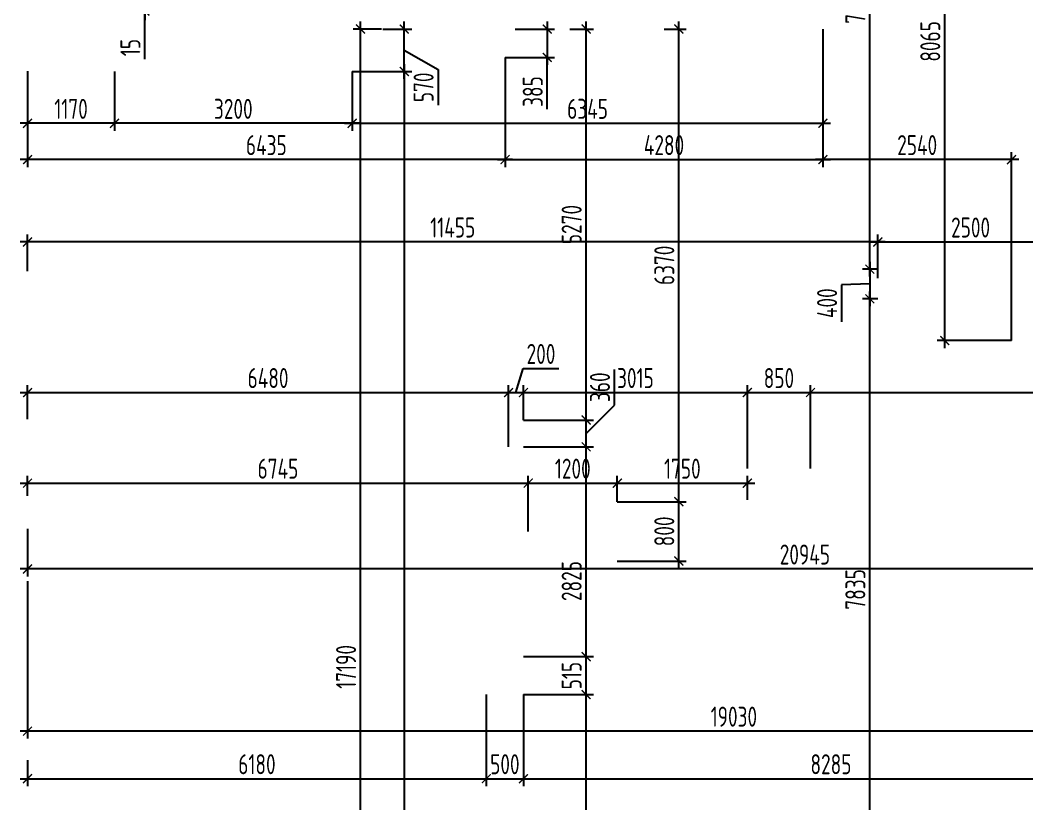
# Model space of a CAD drawing. Header units: millimetres. Extents: x -180271 to 536090, y 55086 to 131231.
# Drawn here: x 473784 to 487346, y 72164 to 82726 of the extents above; entities that cross this region are included whole.
import ezdxf

# ---------------------------------------------------------------- set-up
doc = ezdxf.new("R2010")
doc.units = ezdxf.units.MM
doc.layers.add('Размеры кровли ВК', color=14, linetype='Continuous', lineweight=9)
doc.layers.add('РАЗМЕРЫ КРОВЛИ ОВ', color=204, linetype='Continuous')
doc.layers.get('0').off()
doc.styles.add('ISOCPEUR', font='isocpeur.ttf', dxfattribs={"width": 0.7})
doc.dimstyles.new('R_100', dxfattribs={"dimtxt": 270, "dimasz": 120, "dimexe": 100, "dimexo": 0, "dimgap": 60, "dimtad": 1, "dimdec": 0, "dimrnd": 5, "dimzin": 0, "dimdsep": 46, "dimtxsty": 'ISOCPEUR', "dimblk": 'ARCHTICK', "dimcen": 0, "dimdle": 100, "dimclrd": 256, "dimclre": 256, "dimclrt": 256, "dimadec": 0, "dimazin": 0, "dimtfac": 2, "dimtdec": 0, "dimtofl": 0, "dimtmove": 1, "dimatfit": 3, "dimfxl": 1, "dimtvp": 3, "dimtolj": 1, "dimtzin": 0, "dimarcsym": 0})

# ---------------------------------------------------------------- blocks, each defined once
blk = doc.blocks.new('_ArchTick')
at = {"color": 0, "linetype": 'ByBlock', "const_width": 0.15}
blk.add_lwpolyline([(-0.5, -0.5), (0.5, 0.5)], dxfattribs=at)
blk = doc.blocks.new('*D3723')
at = {"layer": 'РАЗМЕРЫ КРОВЛИ ОВ', "lineweight": -2, "transparency": 16777216}
for p, q in [((481409, 64326), (481409, 73736)), ((480564, 73636), (481509, 73636)), ((480354, 64426), (481509, 64426))]:
    blk.add_line(p, q, dxfattribs=at)
at = {"layer": 'РАЗМЕРЫ КРОВЛИ ОВ', "lineweight": -2, "transparency": 16777216, "xscale": 120, "yscale": 120, "zscale": 120}
for p, rotation in [((481409, 73636), 90), ((481409, 64426), 270)]:
    blk.add_blockref('_ArchTick', p, dxfattribs=dict(at, rotation=rotation))
at = {"layer": 'РАЗМЕРЫ КРОВЛИ ОВ', "transparency": 16777216, "insert": (481214, 69031), "char_height": 270, "attachment_point": 5, "rotation": 90, "style": 'ISOCPEUR'}
blk.add_mtext('\\A1;9210', dxfattribs=at)
blk = doc.blocks.new('*D3724')
at = {"layer": 'РАЗМЕРЫ КРОВЛИ ОВ', "lineweight": -2, "transparency": 16777216}
for p, q in [((481409, 73536), (481409, 74248)), ((480564, 74148), (481509, 74148)), ((480564, 73636), (481509, 73636))]:
    blk.add_line(p, q, dxfattribs=at)
at = {"layer": 'РАЗМЕРЫ КРОВЛИ ОВ', "lineweight": -2, "transparency": 16777216, "xscale": 120, "yscale": 120, "zscale": 120}
for p, rotation in [((481409, 74148), 90), ((481409, 73636), 270)]:
    blk.add_blockref('_ArchTick', p, dxfattribs=dict(at, rotation=rotation))
at = {"layer": 'РАЗМЕРЫ КРОВЛИ ОВ', "transparency": 16777216, "insert": (481214, 73892), "char_height": 270, "attachment_point": 5, "rotation": 90, "style": 'ISOCPEUR'}
blk.add_mtext('\\A1;515', dxfattribs=at)
blk = doc.blocks.new('*D3725')
at = {"layer": 'РАЗМЕРЫ КРОВЛИ ОВ', "lineweight": -2, "transparency": 16777216}
for p, q in [((481409, 74048), (481409, 77076)), ((480564, 76976), (481509, 76976)), ((480564, 74148), (481509, 74148))]:
    blk.add_line(p, q, dxfattribs=at)
at = {"layer": 'РАЗМЕРЫ КРОВЛИ ОВ', "lineweight": -2, "transparency": 16777216, "xscale": 120, "yscale": 120, "zscale": 120}
for p, rotation in [((481409, 76976), 90), ((481409, 74148), 270)]:
    blk.add_blockref('_ArchTick', p, dxfattribs=dict(at, rotation=rotation))
at = {"layer": 'РАЗМЕРЫ КРОВЛИ ОВ', "transparency": 16777216, "insert": (481214, 75166), "char_height": 270, "attachment_point": 5, "rotation": 90, "style": 'ISOCPEUR'}
blk.add_mtext('\\A1;2825', dxfattribs=at)
blk = doc.blocks.new('*D3726')
at = {"layer": 'РАЗМЕРЫ КРОВЛИ ОВ', "lineweight": -2, "transparency": 16777216}
for p, q in [((481790, 77539), (481790, 78018)), ((481409, 77156), (481790, 77539)), ((480564, 77336), (481509, 77336)), ((481409, 76876), (481409, 77436)), ((480564, 76976), (481509, 76976))]:
    blk.add_line(p, q, dxfattribs=at)
at = {"layer": 'РАЗМЕРЫ КРОВЛИ ОВ', "lineweight": -2, "transparency": 16777216, "xscale": 120, "yscale": 120, "zscale": 120}
for p, rotation in [((481409, 77336), 90), ((481409, 76976), 270)]:
    blk.add_blockref('_ArchTick', p, dxfattribs=dict(at, rotation=rotation))
at = {"layer": 'РАЗМЕРЫ КРОВЛИ ОВ', "transparency": 16777216, "insert": (481595, 77779), "char_height": 270, "attachment_point": 5, "rotation": 90, "style": 'ISOCPEUR'}
blk.add_mtext('\\A1;360', dxfattribs=at)
blk = doc.blocks.new('*D3727')
at = {"layer": 'РАЗМЕРЫ КРОВЛИ ОВ', "lineweight": -2, "transparency": 16777216}
for p, q in [((481190, 82606), (481509, 82606)), ((481409, 77236), (481409, 82706)), ((480564, 77336), (481509, 77336))]:
    blk.add_line(p, q, dxfattribs=at)
at = {"layer": 'РАЗМЕРЫ КРОВЛИ ОВ', "lineweight": -2, "transparency": 16777216, "xscale": 120, "yscale": 120, "zscale": 120}
for p, rotation in [((481409, 82606), 90), ((481409, 77336), 270)]:
    blk.add_blockref('_ArchTick', p, dxfattribs=dict(at, rotation=rotation))
at = {"layer": 'РАЗМЕРЫ КРОВЛИ ОВ', "transparency": 16777216, "insert": (481214, 79971), "char_height": 270, "attachment_point": 5, "rotation": 90, "style": 'ISOCPEUR'}
blk.add_mtext('\\A1;5270', dxfattribs=at)
blk = doc.blocks.new('*D3728')
at = {"layer": 'РАЗМЕРЫ КРОВЛИ ОВ', "lineweight": -2, "transparency": 16777216}
for p, q in [((473884, 77347), (473884, 77807)), ((480364, 76976), (480364, 77807)), ((473784, 77707), (480464, 77707))]:
    blk.add_line(p, q, dxfattribs=at)
at = {"layer": 'РАЗМЕРЫ КРОВЛИ ОВ', "lineweight": -2, "transparency": 16777216, "xscale": 120, "yscale": 120, "zscale": 120, "rotation": 180}
blk.add_blockref('_ArchTick', (473884, 77707), dxfattribs=at)
at = {"layer": 'РАЗМЕРЫ КРОВЛИ ОВ', "lineweight": -2, "transparency": 16777216, "xscale": 120, "yscale": 120, "zscale": 120}
blk.add_blockref('_ArchTick', (480364, 77707), dxfattribs=at)
at = {"layer": 'РАЗМЕРЫ КРОВЛИ ОВ', "transparency": 16777216, "insert": (477124, 77902), "char_height": 270, "attachment_point": 5, "style": 'ISOCPEUR'}
blk.add_mtext('\\A1;6480', dxfattribs=at)
blk = doc.blocks.new('*D3729')
at = {"layer": 'РАЗМЕРЫ КРОВЛИ ОВ', "lineweight": -2, "transparency": 16777216}
for p, q in [((480464, 77707), (480562, 78032)), ((480562, 78032), (481041, 78032)), ((480364, 76976), (480364, 77807)), ((480564, 77336), (480564, 77807)), ((480264, 77707), (480664, 77707))]:
    blk.add_line(p, q, dxfattribs=at)
at = {"layer": 'РАЗМЕРЫ КРОВЛИ ОВ', "lineweight": -2, "transparency": 16777216, "xscale": 120, "yscale": 120, "zscale": 120, "rotation": 180}
blk.add_blockref('_ArchTick', (480364, 77707), dxfattribs=at)
at = {"layer": 'РАЗМЕРЫ КРОВЛИ ОВ', "lineweight": -2, "transparency": 16777216, "xscale": 120, "yscale": 120, "zscale": 120}
blk.add_blockref('_ArchTick', (480564, 77707), dxfattribs=at)
at = {"layer": 'РАЗМЕРЫ КРОВЛИ ОВ', "transparency": 16777216, "insert": (480801, 78227), "char_height": 270, "attachment_point": 5, "style": 'ISOCPEUR'}
blk.add_mtext('\\A1;200', dxfattribs=at)
blk = doc.blocks.new('*D3730')
at = {"layer": 'РАЗМЕРЫ КРОВЛИ ОВ', "lineweight": -2, "transparency": 16777216}
for p, q in [((480564, 77336), (480564, 77807)), ((483581, 76685), (483581, 77807)), ((480464, 77707), (483681, 77707))]:
    blk.add_line(p, q, dxfattribs=at)
at = {"layer": 'РАЗМЕРЫ КРОВЛИ ОВ', "lineweight": -2, "transparency": 16777216, "xscale": 120, "yscale": 120, "zscale": 120, "rotation": 180}
blk.add_blockref('_ArchTick', (480564, 77707), dxfattribs=at)
at = {"layer": 'РАЗМЕРЫ КРОВЛИ ОВ', "lineweight": -2, "transparency": 16777216, "xscale": 120, "yscale": 120, "zscale": 120}
blk.add_blockref('_ArchTick', (483581, 77707), dxfattribs=at)
at = {"layer": 'РАЗМЕРЫ КРОВЛИ ОВ', "transparency": 16777216, "insert": (482073, 77902), "char_height": 270, "attachment_point": 5, "style": 'ISOCPEUR'}
blk.add_mtext('\\A1;3015', dxfattribs=at)
blk = doc.blocks.new('*D3731')
at = {"layer": 'РАЗМЕРЫ КРОВЛИ ОВ', "lineweight": -2, "transparency": 16777216}
for p, q in [((483581, 76685), (483581, 77807)), ((484431, 76685), (484431, 77807)), ((483481, 77707), (484531, 77707))]:
    blk.add_line(p, q, dxfattribs=at)
at = {"layer": 'РАЗМЕРЫ КРОВЛИ ОВ', "lineweight": -2, "transparency": 16777216, "xscale": 120, "yscale": 120, "zscale": 120, "rotation": 180}
blk.add_blockref('_ArchTick', (483581, 77707), dxfattribs=at)
at = {"layer": 'РАЗМЕРЫ КРОВЛИ ОВ', "lineweight": -2, "transparency": 16777216, "xscale": 120, "yscale": 120, "zscale": 120}
blk.add_blockref('_ArchTick', (484431, 77707), dxfattribs=at)
at = {"layer": 'РАЗМЕРЫ КРОВЛИ ОВ', "transparency": 16777216, "insert": (484006, 77902), "char_height": 270, "attachment_point": 5, "style": 'ISOCPEUR'}
blk.add_mtext('\\A1;850', dxfattribs=at)
blk = doc.blocks.new('*D3732')
at = {"layer": 'РАЗМЕРЫ КРОВЛИ ОВ', "lineweight": -2, "transparency": 16777216}
for p, q in [((484431, 76685), (484431, 77807)), ((501199, 74866), (501199, 77807)), ((484331, 77707), (501299, 77707))]:
    blk.add_line(p, q, dxfattribs=at)
at = {"layer": 'РАЗМЕРЫ КРОВЛИ ОВ', "lineweight": -2, "transparency": 16777216, "xscale": 120, "yscale": 120, "zscale": 120, "rotation": 180}
blk.add_blockref('_ArchTick', (484431, 77707), dxfattribs=at)
at = {"layer": 'РАЗМЕРЫ КРОВЛИ ОВ', "lineweight": -2, "transparency": 16777216, "xscale": 120, "yscale": 120, "zscale": 120}
blk.add_blockref('_ArchTick', (501199, 77707), dxfattribs=at)
at = {"layer": 'РАЗМЕРЫ КРОВЛИ ОВ', "transparency": 16777216, "insert": (492815, 77902), "char_height": 270, "attachment_point": 5, "style": 'ISOCPEUR'}
blk.add_mtext('\\A1;16770', dxfattribs=at)
blk = doc.blocks.new('*D3744')
at = {"layer": 'РАЗМЕРЫ КРОВЛИ ОВ', "lineweight": -2, "transparency": 16777216}
for p, q in [((484599, 82839), (484599, 84248)), ((496159, 80611), (496159, 84248)), ((484499, 84148), (496259, 84148))]:
    blk.add_line(p, q, dxfattribs=at)
at = {"layer": 'РАЗМЕРЫ КРОВЛИ ОВ', "lineweight": -2, "transparency": 16777216, "xscale": 120, "yscale": 120, "zscale": 120, "rotation": 180}
blk.add_blockref('_ArchTick', (484599, 84148), dxfattribs=at)
at = {"layer": 'РАЗМЕРЫ КРОВЛИ ОВ', "lineweight": -2, "transparency": 16777216, "xscale": 120, "yscale": 120, "zscale": 120}
blk.add_blockref('_ArchTick', (496159, 84148), dxfattribs=at)
at = {"layer": 'РАЗМЕРЫ КРОВЛИ ОВ', "transparency": 16777216, "insert": (490379, 84343), "char_height": 270, "attachment_point": 5, "style": 'ISOCPEUR'}
blk.add_mtext('\\A1;11560', dxfattribs=at)
blk = doc.blocks.new('*D3753')
at = {"layer": 'РАЗМЕРЫ КРОВЛИ ОВ', "lineweight": -2, "transparency": 16777216}
for p, q in [((473884, 79343), (473884, 79836)), ((485339, 79250), (485339, 79836)), ((485439, 79736), (473784, 79736))]:
    blk.add_line(p, q, dxfattribs=at)
at = {"layer": 'РАЗМЕРЫ КРОВЛИ ОВ', "lineweight": -2, "transparency": 16777216, "xscale": 120, "yscale": 120, "zscale": 120, "rotation": 180}
blk.add_blockref('_ArchTick', (473884, 79736), dxfattribs=at)
at = {"layer": 'РАЗМЕРЫ КРОВЛИ ОВ', "lineweight": -2, "transparency": 16777216, "xscale": 120, "yscale": 120, "zscale": 120}
blk.add_blockref('_ArchTick', (485339, 79736), dxfattribs=at)
at = {"layer": 'РАЗМЕРЫ КРОВЛИ ОВ', "transparency": 16777216, "insert": (479612, 79931), "char_height": 270, "attachment_point": 5, "style": 'ISOCPEUR'}
blk.add_mtext('\\A1;11455', dxfattribs=at)
blk = doc.blocks.new('*D3791')
at = {"layer": 'РАЗМЕРЫ КРОВЛИ ОВ', "lineweight": -2, "transparency": 16777216}
for p, q in [((485231, 71037), (485231, 79070)), ((485331, 78970), (485131, 78970)), ((485768, 71137), (485131, 71137))]:
    blk.add_line(p, q, dxfattribs=at)
at = {"layer": 'РАЗМЕРЫ КРОВЛИ ОВ', "lineweight": -2, "transparency": 16777216, "xscale": 120, "yscale": 120, "zscale": 120}
for p, rotation in [((485231, 78970), 90), ((485231, 71137), 270)]:
    blk.add_blockref('_ArchTick', p, dxfattribs=dict(at, rotation=rotation))
at = {"layer": 'РАЗМЕРЫ КРОВЛИ ОВ', "transparency": 16777216, "insert": (485036, 75054), "char_height": 270, "attachment_point": 5, "rotation": 90, "style": 'ISOCPEUR'}
blk.add_mtext('\\A1;7835', dxfattribs=at)
blk = doc.blocks.new('*D3792')
at = {"layer": 'РАЗМЕРЫ КРОВЛИ ОВ', "lineweight": -2, "transparency": 16777216}
for p, q in [((485231, 79270), (485231, 86571)), ((485573, 86471), (485131, 86471)), ((485339, 79370), (485131, 79370))]:
    blk.add_line(p, q, dxfattribs=at)
at = {"layer": 'РАЗМЕРЫ КРОВЛИ ОВ', "lineweight": -2, "transparency": 16777216, "xscale": 120, "yscale": 120, "zscale": 120}
for p, rotation in [((485231, 86471), 90), ((485231, 79370), 270)]:
    blk.add_blockref('_ArchTick', p, dxfattribs=dict(at, rotation=rotation))
at = {"layer": 'РАЗМЕРЫ КРОВЛИ ОВ', "transparency": 16777216, "insert": (485036, 82920), "char_height": 270, "attachment_point": 5, "rotation": 90, "style": 'ISOCPEUR'}
blk.add_mtext('\\A1;7100', dxfattribs=at)
blk = doc.blocks.new('*D3793')
at = {"layer": 'РАЗМЕРЫ КРОВЛИ ОВ', "lineweight": -2, "transparency": 16777216}
for p, q in [((480064, 73636), (480064, 72403)), ((473884, 72752), (473884, 72403)), ((473784, 72503), (480164, 72503))]:
    blk.add_line(p, q, dxfattribs=at)
at = {"layer": 'РАЗМЕРЫ КРОВЛИ ОВ', "lineweight": -2, "transparency": 16777216, "xscale": 120, "yscale": 120, "zscale": 120, "rotation": 180}
blk.add_blockref('_ArchTick', (473884, 72503), dxfattribs=at)
at = {"layer": 'РАЗМЕРЫ КРОВЛИ ОВ', "lineweight": -2, "transparency": 16777216, "xscale": 120, "yscale": 120, "zscale": 120}
blk.add_blockref('_ArchTick', (480064, 72503), dxfattribs=at)
at = {"layer": 'РАЗМЕРЫ КРОВЛИ ОВ', "transparency": 16777216, "insert": (476974, 72698), "char_height": 270, "attachment_point": 5, "style": 'ISOCPEUR'}
blk.add_mtext('\\A1;6180', dxfattribs=at)
blk = doc.blocks.new('*D3794')
at = {"layer": 'РАЗМЕРЫ КРОВЛИ ОВ', "lineweight": -2, "transparency": 16777216}
for p, q in [((480064, 73636), (480064, 72403)), ((480564, 73636), (480564, 72403)), ((479964, 72503), (480664, 72503))]:
    blk.add_line(p, q, dxfattribs=at)
at = {"layer": 'РАЗМЕРЫ КРОВЛИ ОВ', "lineweight": -2, "transparency": 16777216, "xscale": 120, "yscale": 120, "zscale": 120, "rotation": 180}
blk.add_blockref('_ArchTick', (480064, 72503), dxfattribs=at)
at = {"layer": 'РАЗМЕРЫ КРОВЛИ ОВ', "lineweight": -2, "transparency": 16777216, "xscale": 120, "yscale": 120, "zscale": 120}
blk.add_blockref('_ArchTick', (480564, 72503), dxfattribs=at)
at = {"layer": 'РАЗМЕРЫ КРОВЛИ ОВ', "transparency": 16777216, "insert": (480314, 72698), "char_height": 270, "attachment_point": 5, "style": 'ISOCPEUR'}
blk.add_mtext('\\A1;500', dxfattribs=at)
blk = doc.blocks.new('*D3795')
at = {"layer": 'РАЗМЕРЫ КРОВЛИ ОВ', "lineweight": -2, "transparency": 16777216}
for p, q in [((488851, 74283), (488851, 72403)), ((480564, 73636), (480564, 72403)), ((480464, 72503), (488951, 72503))]:
    blk.add_line(p, q, dxfattribs=at)
at = {"layer": 'РАЗМЕРЫ КРОВЛИ ОВ', "lineweight": -2, "transparency": 16777216, "xscale": 120, "yscale": 120, "zscale": 120, "rotation": 180}
blk.add_blockref('_ArchTick', (480564, 72503), dxfattribs=at)
at = {"layer": 'РАЗМЕРЫ КРОВЛИ ОВ', "lineweight": -2, "transparency": 16777216, "xscale": 120, "yscale": 120, "zscale": 120}
blk.add_blockref('_ArchTick', (488851, 72503), dxfattribs=at)
at = {"layer": 'РАЗМЕРЫ КРОВЛИ ОВ', "transparency": 16777216, "insert": (484707, 72698), "char_height": 270, "attachment_point": 5, "style": 'ISOCPEUR'}
blk.add_mtext('\\A1;8285', dxfattribs=at)
blk = doc.blocks.new('*D3826')
at = {"layer": 'РАЗМЕРЫ КРОВЛИ ОВ', "lineweight": -2, "transparency": 16777216}
for p, q in [((478652, 82606), (478270, 82606)), ((478370, 65315), (478370, 82706)), ((477985, 65415), (478470, 65415))]:
    blk.add_line(p, q, dxfattribs=at)
at = {"layer": 'РАЗМЕРЫ КРОВЛИ ОВ', "lineweight": -2, "transparency": 16777216, "xscale": 120, "yscale": 120, "zscale": 120}
for p, rotation in [((478370, 82606), 90), ((478370, 65415), 270)]:
    blk.add_blockref('_ArchTick', p, dxfattribs=dict(at, rotation=rotation))
at = {"layer": 'РАЗМЕРЫ КРОВЛИ ОВ', "transparency": 16777216, "insert": (478175, 74010), "char_height": 270, "attachment_point": 5, "rotation": 90, "style": 'ISOCPEUR'}
blk.add_mtext('\\A1;17190', dxfattribs=at)
blk = doc.blocks.new('*D3827')
at = {"layer": 'РАЗМЕРЫ КРОВЛИ ОВ', "lineweight": -2, "transparency": 16777216}
for p, q in [((484599, 82606), (484599, 81235)), ((478256, 82033), (478256, 81235)), ((478156, 81335), (484699, 81335))]:
    blk.add_line(p, q, dxfattribs=at)
at = {"layer": 'РАЗМЕРЫ КРОВЛИ ОВ', "lineweight": -2, "transparency": 16777216, "xscale": 120, "yscale": 120, "zscale": 120, "rotation": 180}
blk.add_blockref('_ArchTick', (478256, 81335), dxfattribs=at)
at = {"layer": 'РАЗМЕРЫ КРОВЛИ ОВ', "lineweight": -2, "transparency": 16777216, "xscale": 120, "yscale": 120, "zscale": 120}
blk.add_blockref('_ArchTick', (484599, 81335), dxfattribs=at)
at = {"layer": 'РАЗМЕРЫ КРОВЛИ ОВ', "transparency": 16777216, "insert": (481428, 81530), "char_height": 270, "attachment_point": 5, "style": 'ISOCPEUR'}
blk.add_mtext('\\A1;6345', dxfattribs=at)
blk = doc.blocks.new('*D3828')
at = {"layer": 'РАЗМЕРЫ КРОВЛИ ОВ', "lineweight": -2, "transparency": 16777216}
for p, q in [((478670, 82606), (479059, 82606)), ((478959, 81933), (478959, 82706)), ((478959, 82320), (479414, 82060)), ((479414, 82060), (479414, 81581)), ((478256, 82033), (479059, 82033))]:
    blk.add_line(p, q, dxfattribs=at)
at = {"layer": 'РАЗМЕРЫ КРОВЛИ ОВ', "lineweight": -2, "transparency": 16777216, "xscale": 120, "yscale": 120, "zscale": 120}
for p, rotation in [((478959, 82606), 90), ((478959, 82033), 270)]:
    blk.add_blockref('_ArchTick', p, dxfattribs=dict(at, rotation=rotation))
at = {"layer": 'РАЗМЕРЫ КРОВЛИ ОВ', "transparency": 16777216, "insert": (479219, 81820), "char_height": 270, "attachment_point": 5, "rotation": 90, "style": 'ISOCPEUR'}
blk.add_mtext('\\A1;570', dxfattribs=at)
blk = doc.blocks.new('*D3829')
at = {"layer": 'РАЗМЕРЫ КРОВЛИ ОВ', "lineweight": -2, "transparency": 16777216}
for p, q in [((478959, 82133), (478959, 55086)), ((478256, 82033), (479059, 82033)), ((479299, 55186), (478859, 55186))]:
    blk.add_line(p, q, dxfattribs=at)
at = {"layer": 'РАЗМЕРЫ КРОВЛИ ОВ', "lineweight": -2, "transparency": 16777216, "xscale": 120, "yscale": 120, "zscale": 120}
for p, rotation in [((478959, 82033), 90), ((478959, 55186), 270)]:
    blk.add_blockref('_ArchTick', p, dxfattribs=dict(at, rotation=rotation))
at = {"layer": 'РАЗМЕРЫ КРОВЛИ ОВ', "transparency": 16777216, "insert": (478764, 69169), "char_height": 270, "attachment_point": 5, "rotation": 90, "style": 'ISOCPEUR'}
blk.add_mtext('\\A1;26850', dxfattribs=at)
blk = doc.blocks.new('*D3830')
at = {"layer": 'РАЗМЕРЫ КРОВЛИ ОВ', "lineweight": -2, "transparency": 16777216}
for p, q in [((475056, 82033), (475056, 81235)), ((478256, 82033), (478256, 81235)), ((478356, 81335), (474956, 81335))]:
    blk.add_line(p, q, dxfattribs=at)
at = {"layer": 'РАЗМЕРЫ КРОВЛИ ОВ', "lineweight": -2, "transparency": 16777216, "xscale": 120, "yscale": 120, "zscale": 120, "rotation": 180}
blk.add_blockref('_ArchTick', (475056, 81335), dxfattribs=at)
at = {"layer": 'РАЗМЕРЫ КРОВЛИ ОВ', "lineweight": -2, "transparency": 16777216, "xscale": 120, "yscale": 120, "zscale": 120}
blk.add_blockref('_ArchTick', (478256, 81335), dxfattribs=at)
at = {"layer": 'РАЗМЕРЫ КРОВЛИ ОВ', "transparency": 16777216, "insert": (476656, 81530), "char_height": 270, "attachment_point": 5, "style": 'ISOCPEUR'}
blk.add_mtext('\\A1;3200', dxfattribs=at)
blk = doc.blocks.new('*D3831')
at = {"layer": 'РАЗМЕРЫ КРОВЛИ ОВ', "lineweight": -2, "transparency": 16777216}
for p, q in [((475056, 82033), (475056, 81235)), ((473884, 81799), (473884, 81235)), ((475156, 81335), (473784, 81335))]:
    blk.add_line(p, q, dxfattribs=at)
at = {"layer": 'РАЗМЕРЫ КРОВЛИ ОВ', "lineweight": -2, "transparency": 16777216, "xscale": 120, "yscale": 120, "zscale": 120, "rotation": 180}
blk.add_blockref('_ArchTick', (473884, 81335), dxfattribs=at)
at = {"layer": 'РАЗМЕРЫ КРОВЛИ ОВ', "lineweight": -2, "transparency": 16777216, "xscale": 120, "yscale": 120, "zscale": 120}
blk.add_blockref('_ArchTick', (475056, 81335), dxfattribs=at)
at = {"layer": 'РАЗМЕРЫ КРОВЛИ ОВ', "transparency": 16777216, "insert": (474470, 81530), "char_height": 270, "attachment_point": 5, "style": 'ISOCPEUR'}
blk.add_mtext('\\A1;1170', dxfattribs=at)
blk = doc.blocks.new('*D3832')
at = {"layer": 'РАЗМЕРЫ КРОВЛИ ОВ', "lineweight": -2, "transparency": 16777216}
for p, q in [((485339, 79370), (485131, 79370)), ((485231, 79470), (485231, 78870)), ((485231, 79170), (484850, 79160)), ((484850, 79160), (484850, 78662)), ((485339, 78970), (485131, 78970))]:
    blk.add_line(p, q, dxfattribs=at)
at = {"layer": 'РАЗМЕРЫ КРОВЛИ ОВ', "lineweight": -2, "transparency": 16777216, "xscale": 120, "yscale": 120, "zscale": 120}
for p, rotation in [((485231, 79370), 90), ((485231, 78970), 270)]:
    blk.add_blockref('_ArchTick', p, dxfattribs=dict(at, rotation=rotation))
at = {"layer": 'РАЗМЕРЫ КРОВЛИ ОВ', "transparency": 16777216, "insert": (484655, 78911), "char_height": 270, "attachment_point": 5, "rotation": 90, "style": 'ISOCPEUR'}
blk.add_mtext('\\A1;400', dxfattribs=at)
blk = doc.blocks.new('*D3833')
at = {"layer": 'РАЗМЕРЫ КРОВЛИ ОВ', "lineweight": -2, "transparency": 16777216}
for p, q in [((485339, 79250), (485339, 79836)), ((487837, 79370), (487837, 79836)), ((485239, 79736), (487937, 79736))]:
    blk.add_line(p, q, dxfattribs=at)
at = {"layer": 'РАЗМЕРЫ КРОВЛИ ОВ', "lineweight": -2, "transparency": 16777216, "xscale": 120, "yscale": 120, "zscale": 120, "rotation": 180}
blk.add_blockref('_ArchTick', (485339, 79736), dxfattribs=at)
at = {"layer": 'РАЗМЕРЫ КРОВЛИ ОВ', "lineweight": -2, "transparency": 16777216, "xscale": 120, "yscale": 120, "zscale": 120}
blk.add_blockref('_ArchTick', (487837, 79736), dxfattribs=at)
at = {"layer": 'РАЗМЕРЫ КРОВЛИ ОВ', "transparency": 16777216, "insert": (486588, 79931), "char_height": 270, "attachment_point": 5, "style": 'ISOCPEUR'}
blk.add_mtext('\\A1;2500', dxfattribs=at)
blk = doc.blocks.new('*D3879')
at = {"layer": 'РАЗМЕРЫ КРОВЛИ ОВ', "lineweight": -2, "transparency": 16777216}
for p, q in [((475464, 82862), (475464, 82982)), ((476251, 82862), (475364, 82862)), ((476251, 82846), (475364, 82846)), ((475464, 82862), (475464, 82846)), ((475464, 82846), (475464, 82726)), ((475464, 82201), (475464, 82846))]:
    blk.add_line(p, q, dxfattribs=at)
at = {"layer": 'РАЗМЕРЫ КРОВЛИ ОВ', "lineweight": -2, "transparency": 16777216, "xscale": 120, "yscale": 120, "zscale": 120}
for p, rotation in [((475464, 82862), 270), ((475464, 82846), 90)]:
    blk.add_blockref('_ArchTick', p, dxfattribs=dict(at, rotation=rotation))
at = {"layer": 'РАЗМЕРЫ КРОВЛИ ОВ', "transparency": 16777216, "insert": (475269, 82356), "char_height": 270, "attachment_point": 5, "rotation": 90, "style": 'ISOCPEUR'}
blk.add_mtext('\\A1;15', dxfattribs=at)
blk = doc.blocks.new('*D4046')
at = {"layer": 'РАЗМЕРЫ КРОВЛИ ОВ', "lineweight": -2, "transparency": 16777216}
for p, q in [((473884, 76317), (473884, 76586)), ((480629, 75836), (480629, 76586)), ((473784, 76486), (480729, 76486))]:
    blk.add_line(p, q, dxfattribs=at)
at = {"layer": 'РАЗМЕРЫ КРОВЛИ ОВ', "lineweight": -2, "transparency": 16777216, "xscale": 120, "yscale": 120, "zscale": 120, "rotation": 180}
blk.add_blockref('_ArchTick', (473884, 76486), dxfattribs=at)
at = {"layer": 'РАЗМЕРЫ КРОВЛИ ОВ', "lineweight": -2, "transparency": 16777216, "xscale": 120, "yscale": 120, "zscale": 120}
blk.add_blockref('_ArchTick', (480629, 76486), dxfattribs=at)
at = {"layer": 'РАЗМЕРЫ КРОВЛИ ОВ', "transparency": 16777216, "insert": (477257, 76681), "char_height": 270, "attachment_point": 5, "style": 'ISOCPEUR'}
blk.add_mtext('\\A1;6745', dxfattribs=at)
blk = doc.blocks.new('*D4047')
at = {"layer": 'РАЗМЕРЫ КРОВЛИ ОВ', "lineweight": -2, "transparency": 16777216}
for p, q in [((480629, 75836), (480629, 76586)), ((481829, 76236), (481829, 76586)), ((480529, 76486), (481929, 76486))]:
    blk.add_line(p, q, dxfattribs=at)
at = {"layer": 'РАЗМЕРЫ КРОВЛИ ОВ', "lineweight": -2, "transparency": 16777216, "xscale": 120, "yscale": 120, "zscale": 120, "rotation": 180}
blk.add_blockref('_ArchTick', (480629, 76486), dxfattribs=at)
at = {"layer": 'РАЗМЕРЫ КРОВЛИ ОВ', "lineweight": -2, "transparency": 16777216, "xscale": 120, "yscale": 120, "zscale": 120}
blk.add_blockref('_ArchTick', (481829, 76486), dxfattribs=at)
at = {"layer": 'РАЗМЕРЫ КРОВЛИ ОВ', "transparency": 16777216, "insert": (481229, 76681), "char_height": 270, "attachment_point": 5, "style": 'ISOCPEUR'}
blk.add_mtext('\\A1;1200', dxfattribs=at)
blk = doc.blocks.new('*D4048')
at = {"layer": 'РАЗМЕРЫ КРОВЛИ ОВ', "lineweight": -2, "transparency": 16777216}
for p, q in [((481829, 76236), (481829, 76586)), ((483581, 76260), (483581, 76586)), ((481729, 76486), (483681, 76486))]:
    blk.add_line(p, q, dxfattribs=at)
at = {"layer": 'РАЗМЕРЫ КРОВЛИ ОВ', "lineweight": -2, "transparency": 16777216, "xscale": 120, "yscale": 120, "zscale": 120, "rotation": 180}
blk.add_blockref('_ArchTick', (481829, 76486), dxfattribs=at)
at = {"layer": 'РАЗМЕРЫ КРОВЛИ ОВ', "lineweight": -2, "transparency": 16777216, "xscale": 120, "yscale": 120, "zscale": 120}
blk.add_blockref('_ArchTick', (483581, 76486), dxfattribs=at)
at = {"layer": 'РАЗМЕРЫ КРОВЛИ ОВ', "transparency": 16777216, "insert": (482705, 76681), "char_height": 270, "attachment_point": 5, "style": 'ISOCPEUR'}
blk.add_mtext('\\A1;1750', dxfattribs=at)
blk = doc.blocks.new('*D4049')
at = {"layer": 'РАЗМЕРЫ КРОВЛИ ОВ', "lineweight": -2, "transparency": 16777216}
for p, q in [((481829, 76236), (482757, 76236)), ((482657, 75336), (482657, 76336)), ((481829, 75436), (482757, 75436))]:
    blk.add_line(p, q, dxfattribs=at)
at = {"layer": 'РАЗМЕРЫ КРОВЛИ ОВ', "lineweight": -2, "transparency": 16777216, "xscale": 120, "yscale": 120, "zscale": 120}
for p, rotation in [((482657, 76236), 90), ((482657, 75436), 270)]:
    blk.add_blockref('_ArchTick', p, dxfattribs=dict(at, rotation=rotation))
at = {"layer": 'РАЗМЕРЫ КРОВЛИ ОВ', "transparency": 16777216, "insert": (482462, 75836), "char_height": 270, "attachment_point": 5, "rotation": 90, "style": 'ISOCPEUR'}
blk.add_mtext('\\A1;800', dxfattribs=at)
blk = doc.blocks.new('*D4050')
at = {"layer": 'РАЗМЕРЫ КРОВЛИ ОВ', "lineweight": -2, "transparency": 16777216}
for p, q in [((482458, 82606), (482757, 82606)), ((482657, 76136), (482657, 82706)), ((481829, 76236), (482757, 76236))]:
    blk.add_line(p, q, dxfattribs=at)
at = {"layer": 'РАЗМЕРЫ КРОВЛИ ОВ', "lineweight": -2, "transparency": 16777216, "xscale": 120, "yscale": 120, "zscale": 120}
for p, rotation in [((482657, 82606), 90), ((482657, 76236), 270)]:
    blk.add_blockref('_ArchTick', p, dxfattribs=dict(at, rotation=rotation))
at = {"layer": 'РАЗМЕРЫ КРОВЛИ ОВ', "transparency": 16777216, "insert": (482462, 79421), "char_height": 270, "attachment_point": 5, "rotation": 90, "style": 'ISOCPEUR'}
blk.add_mtext('\\A1;6370', dxfattribs=at)
blk = doc.blocks.new('*D22570')
at = {"layer": 'Размеры кровли ВК', "lineweight": -2, "transparency": 16777216}
for p, q in [((494828, 77096), (494828, 75229)), ((473884, 75872), (473884, 75229)), ((494928, 75329), (473784, 75329))]:
    blk.add_line(p, q, dxfattribs=at)
at = {"layer": 'Размеры кровли ВК', "lineweight": -2, "transparency": 16777216, "xscale": 120, "yscale": 120, "zscale": 120, "rotation": 180}
blk.add_blockref('_ArchTick', (473884, 75329), dxfattribs=at)
at = {"layer": 'Размеры кровли ВК', "lineweight": -2, "transparency": 16777216, "xscale": 120, "yscale": 120, "zscale": 120}
blk.add_blockref('_ArchTick', (494828, 75329), dxfattribs=at)
at = {"layer": 'Размеры кровли ВК', "transparency": 16777216, "insert": (484356, 75524), "char_height": 270, "attachment_point": 5, "style": 'ISOCPEUR'}
blk.add_mtext('\\A1;20945', dxfattribs=at)
blk = doc.blocks.new('*D22593')
at = {"layer": 'Размеры кровли ВК', "lineweight": -2, "transparency": 16777216}
for p, q in [((473884, 75166), (473884, 73044)), ((492914, 74758), (492914, 73044)), ((493014, 73144), (473784, 73144))]:
    blk.add_line(p, q, dxfattribs=at)
at = {"layer": 'Размеры кровли ВК', "lineweight": -2, "transparency": 16777216, "xscale": 120, "yscale": 120, "zscale": 120, "rotation": 180}
blk.add_blockref('_ArchTick', (473884, 73144), dxfattribs=at)
at = {"layer": 'Размеры кровли ВК', "lineweight": -2, "transparency": 16777216, "xscale": 120, "yscale": 120, "zscale": 120}
blk.add_blockref('_ArchTick', (492914, 73144), dxfattribs=at)
at = {"layer": 'Размеры кровли ВК', "transparency": 16777216, "insert": (483399, 73339), "char_height": 270, "attachment_point": 5, "style": 'ISOCPEUR'}
blk.add_mtext('\\A1;19030', dxfattribs=at)
blk = doc.blocks.new('*D22594')
at = {"layer": 'Размеры кровли ВК', "lineweight": -2, "transparency": 16777216}
for p, q in [((486240, 78307), (486240, 86571)), ((486973, 86471), (486140, 86471)), ((487139, 78407), (486140, 78407))]:
    blk.add_line(p, q, dxfattribs=at)
at = {"layer": 'Размеры кровли ВК', "lineweight": -2, "transparency": 16777216, "xscale": 120, "yscale": 120, "zscale": 120}
for p, rotation in [((486240, 86471), 90), ((486240, 78407), 270)]:
    blk.add_blockref('_ArchTick', p, dxfattribs=dict(at, rotation=rotation))
at = {"layer": 'Размеры кровли ВК', "transparency": 16777216, "insert": (486045, 82439), "char_height": 270, "attachment_point": 5, "rotation": 90, "style": 'ISOCPEUR'}
blk.add_mtext('\\A1;8065', dxfattribs=at)
blk = doc.blocks.new('*D22595')
at = {"layer": 'Размеры кровли ВК', "lineweight": -2, "transparency": 16777216}
for p, q in [((484599, 82606), (484599, 80746)), ((487239, 80846), (484499, 80846)), ((487139, 78407), (487139, 80946))]:
    blk.add_line(p, q, dxfattribs=at)
at = {"layer": 'Размеры кровли ВК', "lineweight": -2, "transparency": 16777216, "xscale": 120, "yscale": 120, "zscale": 120, "rotation": 180}
blk.add_blockref('_ArchTick', (484599, 80846), dxfattribs=at)
at = {"layer": 'Размеры кровли ВК', "lineweight": -2, "transparency": 16777216, "xscale": 120, "yscale": 120, "zscale": 120}
blk.add_blockref('_ArchTick', (487139, 80846), dxfattribs=at)
at = {"layer": 'Размеры кровли ВК', "transparency": 16777216, "insert": (485869, 81041), "char_height": 270, "attachment_point": 5, "style": 'ISOCPEUR'}
blk.add_mtext('\\A1;2540', dxfattribs=at)
blk = doc.blocks.new('*D22596')
at = {"layer": 'Размеры кровли ВК', "lineweight": -2, "transparency": 16777216}
for p, q in [((480454, 82606), (480985, 82606)), ((480885, 82706), (480885, 82123)), ((480317, 82223), (480985, 82223)), ((480885, 81524), (480885, 82223))]:
    blk.add_line(p, q, dxfattribs=at)
at = {"layer": 'Размеры кровли ВК', "lineweight": -2, "transparency": 16777216, "xscale": 120, "yscale": 120, "zscale": 120}
for p, rotation in [((480885, 82606), 90), ((480885, 82223), 270)]:
    blk.add_blockref('_ArchTick', p, dxfattribs=dict(at, rotation=rotation))
at = {"layer": 'Размеры кровли ВК', "transparency": 16777216, "insert": (480690, 81763), "char_height": 270, "attachment_point": 5, "rotation": 90, "style": 'ISOCPEUR'}
blk.add_mtext('\\A1;385', dxfattribs=at)
blk = doc.blocks.new('*D22597')
at = {"layer": 'Размеры кровли ВК', "lineweight": -2, "transparency": 16777216}
for p, q in [((480317, 82223), (480317, 80746)), ((473884, 82036), (473884, 80746)), ((480417, 80846), (473784, 80846))]:
    blk.add_line(p, q, dxfattribs=at)
at = {"layer": 'Размеры кровли ВК', "lineweight": -2, "transparency": 16777216, "xscale": 120, "yscale": 120, "zscale": 120, "rotation": 180}
blk.add_blockref('_ArchTick', (473884, 80846), dxfattribs=at)
at = {"layer": 'Размеры кровли ВК', "lineweight": -2, "transparency": 16777216, "xscale": 120, "yscale": 120, "zscale": 120}
blk.add_blockref('_ArchTick', (480317, 80846), dxfattribs=at)
at = {"layer": 'Размеры кровли ВК', "transparency": 16777216, "insert": (477101, 81041), "char_height": 270, "attachment_point": 5, "style": 'ISOCPEUR'}
blk.add_mtext('\\A1;6435', dxfattribs=at)
blk = doc.blocks.new('*D22598')
at = {"layer": 'Размеры кровли ВК', "lineweight": -2, "transparency": 16777216}
for p, q in [((484599, 82606), (484599, 80746)), ((480317, 82223), (480317, 80746)), ((480217, 80846), (484699, 80846))]:
    blk.add_line(p, q, dxfattribs=at)
at = {"layer": 'Размеры кровли ВК', "lineweight": -2, "transparency": 16777216, "xscale": 120, "yscale": 120, "zscale": 120, "rotation": 180}
blk.add_blockref('_ArchTick', (480317, 80846), dxfattribs=at)
at = {"layer": 'Размеры кровли ВК', "lineweight": -2, "transparency": 16777216, "xscale": 120, "yscale": 120, "zscale": 120}
blk.add_blockref('_ArchTick', (484599, 80846), dxfattribs=at)
at = {"layer": 'Размеры кровли ВК', "transparency": 16777216, "insert": (482458, 81041), "char_height": 270, "attachment_point": 5, "style": 'ISOCPEUR'}
blk.add_mtext('\\A1;4280', dxfattribs=at)

msp = doc.modelspace()

# ---------------------------------------------------------------- dimensions: what is measured, and where the dimension line sits
at = {"layer": 'Размеры кровли ВК'}
dim = msp.add_linear_dim(base=(486240.5, 86470.7), p1=(487139.5, 78407.5), p2=(486973.4, 86470.7), angle=90, dimstyle='R_100', override={"dimpost": '\\X'}, dxfattribs=at)
dim.commit()
dim.dimension.update_dxf_attribs({"geometry": '*D22594', "text_midpoint": (486045.5, 82439.1)})
for base, p1, p2, picture, middle in [((484599.3, 80846.2), (480317.4, 82222.5), (484599.3, 82605.7), '*D22598', (482458.3, 81041.2)), ((484599.3, 80846.2), (487139.5, 78407.5), (484599.3, 82605.7), '*D22595', (485869.4, 81041.2)), ((473884.3, 80846.2), (480317.4, 82222.5), (473884.3, 82036.2), '*D22597', (477100.8, 81041.2)), ((473884.3, 75329), (494828, 77095.5), (473884.3, 75871.8), '*D22570', (484356.1, 75524)), ((473884.2614, 73143.7193), (492913.805, 74758.1473), (473884.2614, 75165.6825), '*D22593', (483399.0332, 73338.7193))]:
    dim = msp.add_linear_dim(base=base, p1=p1, p2=p2, dimstyle='R_100', override={"dimpost": '\\X'}, dxfattribs=at)
    dim.commit()
    dim.dimension.update_dxf_attribs({"geometry": picture, "text_midpoint": middle})
dim = msp.add_linear_dim(base=(480885.1, 82222.5), p1=(480454.3, 82605.7), p2=(480317.4, 82222.5), angle=90, dimstyle='R_100', override={"dimpost": '\\X'}, dxfattribs=at)
dim.commit()
dim.dimension.update_dxf_attribs({"geometry": '*D22596', "text_midpoint": (480932.7, 81763.5), "dimtype": 160})
at = {"layer": 'РАЗМЕРЫ КРОВЛИ ОВ'}
for base, p1, p2, picture, middle in [((485230.7, 86470.7), (485339.2, 79370.3), (485573.3, 86470.7), '*D3792', (485035.7, 82920.5)), ((478370.4, 82605.7), (477985.2, 65414.6), (478652.3, 82605.7), '*D3826', (478175.4, 74010.1)), ((481409.4, 82605.7), (480564.3, 77335.7), (481189.7, 82605.7), '*D3727', (481214.4, 79970.7)), ((482656.5, 82605.7), (481829, 76235.8), (482457.6, 82605.7), '*D4050', (482461.5, 79420.8)), ((485230.7, 78970.3), (485768.2, 71137.4), (485330.7, 78970.3), '*D3791', (485035.7, 75053.8)), ((482656.5, 76235.8), (481829, 75435.8), (481828.9, 76235.8), '*D4049', (482461.5, 75835.8)), ((481409.4, 74148.4), (480564.3, 73635.7), (480564.3, 74148.4), '*D3724', (481214.4, 73892.1)), ((481409.4, 73635.7), (480354.2, 64425.7), (480564.3, 73635.7), '*D3723', (481214.4, 69030.7))]:
    dim = msp.add_linear_dim(base=base, p1=p1, p2=p2, angle=90, dimstyle='R_100', override={"dimpost": '\\X'}, dxfattribs=at)
    dim.commit()
    dim.dimension.update_dxf_attribs({"geometry": picture, "text_midpoint": middle})
for base, p1, p2, picture, middle in [((496159.3, 84147.9), (484599.3, 82839.3), (496159.3, 80610.7), '*D3744', (490379.3, 84342.9)), ((484599.3, 81335.1), (478256.1, 82033.4), (484599.3, 82605.7), '*D3827', (481427.7, 81530.1)), ((473884.3, 81335.1), (475056.1, 82033.4), (473884.3, 81799.3), '*D3831', (474470.2, 81530.1)), ((475056.1, 81335.1), (478256.1, 82033.4), (475056.1, 82033.4), '*D3830', (476656.1, 81530.1)), ((473884.3, 79736.2), (485339.2, 79250.3), (473884.3, 79342.9), '*D3753', (479611.7, 79931.2)), ((487837.4, 79736.2), (485339.2, 79250.3), (487837.4, 79370.3), '*D3833', (486588.3, 79931.2)), ((480564.3, 77706.8), (480364.3, 76975.7), (480564.3, 77335.7), '*D3729', (480621.8, 78226.8)), ((480364.3, 77706.8), (473884.3, 77346.8), (480364.3, 76975.7), '*D3728', (477124.3, 77901.8)), ((483581.3, 77706.8), (480564.3, 77335.7), (483581.3, 76685), '*D3730', (482072.8, 77901.8)), ((484431.3, 77706.8), (483581.3, 76685), (484431.3, 76685), '*D3731', (484006.3, 77901.8)), ((501199.2, 77706.8), (484431.3, 76685), (501199.2, 74865.7), '*D3732', (492815.2, 77901.8)), ((480629, 76485.8), (473884.3, 76317.3), (480629, 75835.8), '*D4046', (477256.6, 76680.8)), ((481828.9, 76485.8), (480629, 75835.8), (481828.9, 76235.8), '*D4047', (481228.9, 76680.8)), ((483581.3, 76485.8), (481828.9, 76235.8), (483581.3, 76260), '*D4048', (482705.1, 76680.8)), ((488850.5, 72502.5), (480564.3, 73635.7), (488850.5, 74283), '*D3795', (484707.4, 72697.5)), ((480064.3, 72502.5), (473884.3, 72751.6), (480064.3, 73635.7), '*D3793', (476974.3, 72697.5)), ((480564.3, 72502.5), (480064.3, 73635.7), (480564.3, 73635.7), '*D3794', (480314.3, 72697.5))]:
    dim = msp.add_linear_dim(base=base, p1=p1, p2=p2, dimstyle='R_100', override={"dimpost": '\\X'}, dxfattribs=at)
    dim.commit()
    dim.dimension.update_dxf_attribs({"geometry": picture, "text_midpoint": middle})
for base, p1, p2, picture, middle in [((475464.3559, 82845.6797), (476251.3884, 82862.2063), (476251.3884, 82845.6797), '*D3879', (475564.3559, 82355.8162)), ((478959.1, 82605.7), (478256.1, 82033.4), (478669.7, 82605.7), '*D3828', (479414.2, 81999.9)), ((478959.1, 55185.7), (478256.1, 82033.4), (479299.4, 55185.7), '*D3829', (478959.1, 69168.8)), ((485230.7, 78970.3), (485339.2, 79370.3), (485339.2, 78970.3), '*D3832', (484850.5, 79099.7)), ((481409.4, 77335.7), (480564.3, 76975.7), (480564.3, 77335.7), '*D3726', (481790.4, 77599)), ((481409.4, 76975.7), (480564.3, 74148.4), (480564.3, 76975.7), '*D3725', (481409.4, 75165.7))]:
    dim = msp.add_linear_dim(base=base, p1=p1, p2=p2, angle=90, dimstyle='R_100', override={"dimpost": '\\X'}, dxfattribs=at)
    dim.commit()
    dim.dimension.update_dxf_attribs({"geometry": picture, "text_midpoint": middle, "dimtype": 160})

doc.saveas('drawing.dxf')
